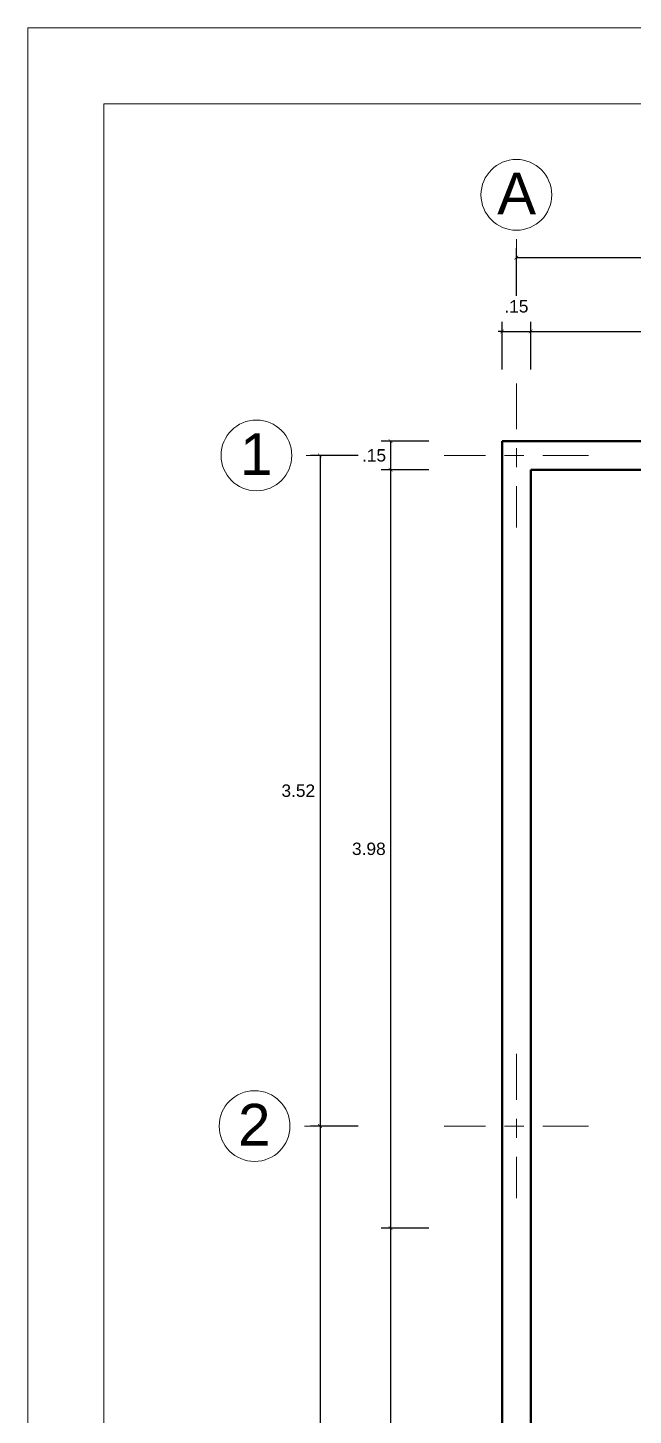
# Model space of a CAD drawing. Header units: millimetres. Extents: x 2033 to 2295, y 1536 to 1691.
# Drawn here: x 2252.87 to 2256.04, y 1591.17 to 1598.45 of the extents above; entities that cross this region are included whole.
import ezdxf

# ---------------------------------------------------------------- set-up
doc = ezdxf.new("R2010")
doc.units = ezdxf.units.MM
doc.linetypes.add('ACAD_ISO10W100', pattern=[18, 12, -3, 0, -3])
doc.layers.get('Defpoints').update_dxf_attribs({"color": 164})
for name, color, linetype, lineweight in [('cotas', 251, 'Continuous', 15), ('cut wood', 26, 'Continuous', 20), ('Ejes', 65, 'ACAD_ISO10W100', 15), ('muroalto', 12, 'Continuous', 50), ('UNO', 254, 'Continuous', 9)]:
    doc.layers.add(name, color=color, linetype=linetype, lineweight=lineweight)
doc.styles.add('Micky-Arial', font='arial.ttf', dxfattribs={"width": 1.5, "height": 0.125})
doc.styles.get("Standard").update_dxf_attribs({"font": 'arial.ttf'})
doc.dimstyles.new('Aritek', dxfattribs={"dimtxt": 0.065, "dimasz": 0.02, "dimexe": 0.05, "dimexo": 0.15, "dimgap": 0.03, "dimtad": 2, "dimtih": 1, "dimtoh": 1, "dimzin": 4, "dimdsep": 46, "dimtxsty": 'Standard', "dimblk": 'ARCHTICK', "dimcen": 0.1, "dimclrt": 7, "dimadec": 0, "dimazin": 0, "dimtfac": 1, "dimtmove": 2, "dimatfit": 1, "dimldrblk": 'DOTSMALL', "dimfxl": 0.2, "dimfxlon": 1, "dimarcsym": 0})

# ---------------------------------------------------------------- blocks, each defined once
blk = doc.blocks.new('_ArchTick')
at = {"color": 0, "linetype": 'ByBlock', "const_width": 0.15}
blk.add_lwpolyline([(-0.5, -0.5), (0.5, 0.5)], dxfattribs=at)
blk = doc.blocks.new('*D480')
at = {"layer": 'cotas', "color": 0, "linetype": 'Continuous', "lineweight": -2, "transparency": 16777216}
for p, q in [((2255.354, 1596.6604), (2255.354, 1596.9104)), ((2255.504, 1596.6604), (2255.504, 1596.9104)), ((2255.354, 1596.8604), (2255.334, 1596.8604)), ((2255.354, 1596.8604), (2255.504, 1596.8604)), ((2255.504, 1596.8604), (2255.524, 1596.8604))]:
    blk.add_line(p, q, dxfattribs=at)
at = {"layer": 'Defpoints', "color": 0, "linetype": 'Continuous', "transparency": 16777216}
for p in [(2255.504, 1596.8604), (2255.354, 1596.2846), (2255.504, 1596.1346)]:
    blk.add_point(p, dxfattribs=at)
at = {"layer": 'cotas', "color": 0, "linetype": 'Continuous', "lineweight": -2, "transparency": 16777216, "xscale": 0.02, "yscale": 0.02, "zscale": 0.02}
blk.add_blockref('_ArchTick', (2255.354, 1596.8604), dxfattribs=at)
at = {"layer": 'cotas', "color": 0, "linetype": 'Continuous', "lineweight": -2, "transparency": 16777216, "xscale": 0.02, "yscale": 0.02, "zscale": 0.02, "rotation": 180}
blk.add_blockref('_ArchTick', (2255.504, 1596.8604), dxfattribs=at)
at = {"layer": 'cotas', "color": 7, "linetype": 'Continuous', "transparency": 16777216, "insert": (2255.429, 1596.9918), "char_height": 0.065, "attachment_point": 5}
blk.add_mtext('.15', dxfattribs=at)
blk = doc.blocks.new('_DotSmall')
at = {"color": 0, "linetype": 'ByBlock', "const_width": 0.5}
blk.add_lwpolyline([(-0.0625, 0, 1), (0.0625, 0, 1)], format="xyb", close=True, dxfattribs=at)
blk = doc.blocks.new('*D481')
at = {"layer": 'cotas', "color": 0, "linetype": 'Continuous', "lineweight": -2, "transparency": 16777216}
for p, q in [((2255.504, 1596.6604), (2255.504, 1596.9104)), ((2257.704, 1596.6604), (2257.704, 1596.9104)), ((2255.504, 1596.8604), (2257.704, 1596.8604))]:
    blk.add_line(p, q, dxfattribs=at)
at = {"layer": 'Defpoints', "color": 0, "linetype": 'Continuous', "transparency": 16777216}
for p in [(2257.704, 1596.8604), (2255.504, 1596.1346), (2257.704, 1596.1346)]:
    blk.add_point(p, dxfattribs=at)
at = {"layer": 'cotas', "color": 0, "linetype": 'Continuous', "lineweight": -2, "transparency": 16777216, "xscale": 0.02, "yscale": 0.02, "zscale": 0.02, "rotation": 180}
blk.add_blockref('_ArchTick', (2255.504, 1596.8604), dxfattribs=at)
at = {"layer": 'cotas', "color": 0, "linetype": 'Continuous', "lineweight": -2, "transparency": 16777216, "xscale": 0.02, "yscale": 0.02, "zscale": 0.02}
blk.add_blockref('_ArchTick', (2257.704, 1596.8604), dxfattribs=at)
at = {"layer": 'cotas', "color": 7, "linetype": 'Continuous', "transparency": 16777216, "insert": (2256.604, 1596.9236), "char_height": 0.065, "attachment_point": 5}
blk.add_mtext('2.20', dxfattribs=at)
blk = doc.blocks.new('*D495')
at = {"layer": 'cotas', "color": 0, "linetype": 'Continuous', "lineweight": -2, "transparency": 16777216}
for p, q in [((2254.9692, 1596.2846), (2254.7192, 1596.2846)), ((2254.7692, 1596.2846), (2254.7692, 1596.1346)), ((2254.9692, 1596.1346), (2254.7192, 1596.1346))]:
    blk.add_line(p, q, dxfattribs=at)
at = {"layer": 'Defpoints', "color": 0, "linetype": 'Continuous', "transparency": 16777216}
for p in [(2255.354, 1596.2846), (2254.7692, 1596.1346), (2255.504, 1596.1346)]:
    blk.add_point(p, dxfattribs=at)
at = {"layer": 'cotas', "color": 0, "linetype": 'Continuous', "lineweight": -2, "transparency": 16777216, "xscale": 0.02, "yscale": 0.02, "zscale": 0.02}
for p, rotation in [((2254.7692, 1596.2846), 90), ((2254.7692, 1596.1346), 270)]:
    blk.add_blockref('_ArchTick', p, dxfattribs=dict(at, rotation=rotation))
at = {"layer": 'cotas', "color": 7, "linetype": 'Continuous', "transparency": 16777216, "insert": (2254.6821, 1596.2096), "char_height": 0.065, "attachment_point": 5}
blk.add_mtext('.15', dxfattribs=at)
blk = doc.blocks.new('*D496')
at = {"layer": 'cotas', "color": 0, "linetype": 'Continuous', "lineweight": -2, "transparency": 16777216}
for p, q in [((2254.9692, 1596.1346), (2254.7192, 1596.1346)), ((2254.7692, 1596.1346), (2254.7692, 1592.154)), ((2254.9692, 1592.154), (2254.7192, 1592.154))]:
    blk.add_line(p, q, dxfattribs=at)
at = {"layer": 'Defpoints', "color": 0, "linetype": 'Continuous', "transparency": 16777216}
for p in [(2255.504, 1596.1346), (2254.7692, 1592.154), (2259.604, 1592.154)]:
    blk.add_point(p, dxfattribs=at)
at = {"layer": 'cotas', "color": 0, "linetype": 'Continuous', "lineweight": -2, "transparency": 16777216, "xscale": 0.02, "yscale": 0.02, "zscale": 0.02}
for p, rotation in [((2254.7692, 1596.1346), 90), ((2254.7692, 1592.154), 270)]:
    blk.add_blockref('_ArchTick', p, dxfattribs=dict(at, rotation=rotation))
at = {"layer": 'cotas', "color": 7, "linetype": 'Continuous', "transparency": 16777216, "insert": (2254.6548, 1594.1443), "char_height": 0.065, "attachment_point": 5}
blk.add_mtext('3.98', dxfattribs=at)
blk = doc.blocks.new('*D497')
at = {"layer": 'cotas', "color": 0, "linetype": 'Continuous', "lineweight": -2, "transparency": 16777216}
for p, q in [((2254.9692, 1592.154), (2254.7192, 1592.154)), ((2254.7692, 1592.154), (2254.7692, 1589.0846)), ((2254.9692, 1589.0846), (2254.7192, 1589.0846))]:
    blk.add_line(p, q, dxfattribs=at)
at = {"layer": 'Defpoints', "color": 0, "linetype": 'Continuous', "transparency": 16777216}
for p in [(2259.604, 1592.154), (2254.7692, 1589.0846), (2255.504, 1589.0846)]:
    blk.add_point(p, dxfattribs=at)
at = {"layer": 'cotas', "color": 0, "linetype": 'Continuous', "lineweight": -2, "transparency": 16777216, "xscale": 0.02, "yscale": 0.02, "zscale": 0.02}
for p, rotation in [((2254.7692, 1592.154), 90), ((2254.7692, 1589.0846), 270)]:
    blk.add_blockref('_ArchTick', p, dxfattribs=dict(at, rotation=rotation))
at = {"layer": 'cotas', "color": 7, "linetype": 'Continuous', "transparency": 16777216, "insert": (2254.6548, 1590.6193), "char_height": 0.065, "attachment_point": 5}
blk.add_mtext('3.07', dxfattribs=at)
blk = doc.blocks.new('*D521')
at = {"layer": 'cotas', "color": 0, "linetype": 'Continuous', "lineweight": -2, "transparency": 16777216}
for p, q in [((2255.429, 1597.048), (2255.429, 1597.298)), ((2258.379, 1597.048), (2258.379, 1597.298)), ((2255.429, 1597.248), (2258.379, 1597.248))]:
    blk.add_line(p, q, dxfattribs=at)
at = {"layer": 'Defpoints', "color": 0, "linetype": 'Continuous', "transparency": 16777216}
for p in [(2258.379, 1597.248), (2255.429, 1596.5879), (2258.379, 1596.5879)]:
    blk.add_point(p, dxfattribs=at)
at = {"layer": 'cotas', "color": 0, "linetype": 'Continuous', "lineweight": -2, "transparency": 16777216, "xscale": 0.02, "yscale": 0.02, "zscale": 0.02, "rotation": 180}
blk.add_blockref('_ArchTick', (2255.429, 1597.248), dxfattribs=at)
at = {"layer": 'cotas', "color": 0, "linetype": 'Continuous', "lineweight": -2, "transparency": 16777216, "xscale": 0.02, "yscale": 0.02, "zscale": 0.02}
blk.add_blockref('_ArchTick', (2258.379, 1597.248), dxfattribs=at)
at = {"layer": 'cotas', "color": 7, "linetype": 'Continuous', "transparency": 16777216, "insert": (2256.904, 1597.3112), "char_height": 0.065, "attachment_point": 5}
blk.add_mtext('2.95', dxfattribs=at)
blk = doc.blocks.new('*D535')
at = {"layer": 'cotas', "color": 0, "linetype": 'Continuous', "lineweight": -2, "transparency": 16777216}
for p, q in [((2254.5986, 1596.2096), (2254.3486, 1596.2096)), ((2254.3986, 1596.2096), (2254.3986, 1592.6895)), ((2254.5986, 1592.6895), (2254.3486, 1592.6895))]:
    blk.add_line(p, q, dxfattribs=at)
at = {"layer": 'Defpoints', "color": 0, "linetype": 'Continuous', "transparency": 16777216}
for p in [(2255.0507, 1596.2096), (2254.3986, 1592.6895), (2255.0507, 1592.6895)]:
    blk.add_point(p, dxfattribs=at)
at = {"layer": 'cotas', "color": 0, "linetype": 'Continuous', "lineweight": -2, "transparency": 16777216, "xscale": 0.02, "yscale": 0.02, "zscale": 0.02}
for p, rotation in [((2254.3986, 1596.2096), 90), ((2254.3986, 1592.6895), 270)]:
    blk.add_blockref('_ArchTick', p, dxfattribs=dict(at, rotation=rotation))
at = {"layer": 'cotas', "color": 7, "linetype": 'Continuous', "transparency": 16777216, "insert": (2254.2846, 1594.4495), "char_height": 0.065, "attachment_point": 5}
blk.add_mtext('3.52', dxfattribs=at)
blk = doc.blocks.new('*D536')
at = {"layer": 'cotas', "color": 0, "linetype": 'Continuous', "lineweight": -2, "transparency": 16777216}
for p, q in [((2254.5986, 1592.6895), (2254.3486, 1592.6895)), ((2254.3986, 1592.6895), (2254.3986, 1589.0096)), ((2254.5986, 1589.0096), (2254.3486, 1589.0096))]:
    blk.add_line(p, q, dxfattribs=at)
at = {"layer": 'Defpoints', "color": 0, "linetype": 'Continuous', "transparency": 16777216}
for p in [(2255.0507, 1592.6895), (2254.3986, 1589.0096), (2255.0507, 1589.0096)]:
    blk.add_point(p, dxfattribs=at)
at = {"layer": 'cotas', "color": 0, "linetype": 'Continuous', "lineweight": -2, "transparency": 16777216, "xscale": 0.02, "yscale": 0.02, "zscale": 0.02}
for p, rotation in [((2254.3986, 1592.6895), 90), ((2254.3986, 1589.0096), 270)]:
    blk.add_blockref('_ArchTick', p, dxfattribs=dict(at, rotation=rotation))
at = {"layer": 'cotas', "color": 7, "linetype": 'Continuous', "transparency": 16777216, "insert": (2254.2842, 1590.8495), "char_height": 0.065, "attachment_point": 5}
blk.add_mtext('3.68', dxfattribs=at)

msp = doc.modelspace()

# ---------------------------------------------------------------- linework, layer by layer
at = {"layer": 'cut wood', "linetype": 'Continuous'}
for points in [[(2272.8651, 1598.4546), (2272.8651, 1570.4546), (2252.8651, 1570.4546), (2252.8651, 1598.4546)], [(2272.4651, 1598.0546), (2272.4651, 1570.8546), (2253.2651, 1570.8546), (2253.2651, 1598.0546)]]:
    msp.add_lwpolyline(points, close=True, dxfattribs=at)
at = {"layer": 'Ejes', "ltscale": 0.02}
for p, q in [((2255.429, 1597.1041), (2255.429, 1597.3918)), ((2254.5665, 1596.2096), (2254.2508, 1596.2096)), ((2254.5565, 1592.6895), (2254.2408, 1592.6895))]:
    msp.add_line(p, q, dxfattribs=at)
at = {"layer": 'Ejes', "color": 32, "linetype": 'Continuous'}
for centre in [(2255.429, 1597.5775), (2254.0651, 1596.2096), (2254.0551, 1592.6895)]:
    msp.add_circle(centre, 0.1857, dxfattribs=at)
at = {"layer": 'muroalto'}
for p, q in [((2262.979, 1596.2846), (2255.354, 1596.2846)), ((2255.354, 1596.2846), (2255.354, 1588.9346)), ((2257.704, 1596.1346), (2255.504, 1596.1346)), ((2255.504, 1596.1346), (2255.504, 1589.0846))]:
    msp.add_line(p, q, dxfattribs=at)
at = {"layer": 'UNO', "linetype": 'ACAD_ISO10W100', "ltscale": 0.02}
for p, q in [((2255.429, 1596.5879), (2255.429, 1595.8313)), ((2255.8073, 1596.2096), (2255.0507, 1596.2096)), ((2255.429, 1593.0678), (2255.429, 1592.3112)), ((2255.8073, 1592.6895), (2255.0507, 1592.6895))]:
    msp.add_line(p, q, dxfattribs=at)

# ---------------------------------------------------------------- texts
at = {"layer": 'Ejes', "color": 7, "linetype": 'Continuous', "style": 'Micky-Arial'}
for s, p in [('A', (2255.3285, 1597.4753)), ('1', (2253.9788, 1596.1073)), ('2', (2253.9688, 1592.5873))]:
    msp.add_text(s, height=0.2187, dxfattribs=at).set_placement(p)

# ---------------------------------------------------------------- dimensions: what is measured, and where the dimension line sits
at = {"layer": 'cotas', "linetype": 'Continuous'}
for base, p1, p2, picture, middle in [((2258.379, 1597.248), (2255.429, 1596.5879), (2258.379, 1596.5879), '*D521', (2256.904, 1597.3112)), ((2255.504, 1596.8604), (2255.354, 1596.2846), (2255.504, 1596.1346), '*D480', (2255.429, 1596.9918)), ((2257.704, 1596.8604), (2255.504, 1596.1346), (2257.704, 1596.1346), '*D481', (2256.604, 1596.9236))]:
    dim = msp.add_linear_dim(base=base, p1=p1, p2=p2, dimstyle='Aritek', dxfattribs=at)
    dim.commit()
    dim.dimension.update_dxf_attribs({"geometry": picture, "text_midpoint": middle})
for base, p1, p2, picture, middle in [((2254.7692, 1596.1346), (2255.354, 1596.2846), (2255.504, 1596.1346), '*D495', (2254.6821, 1596.2096)), ((2254.3986, 1592.6895), (2255.0507, 1596.2096), (2255.0507, 1592.6895), '*D535', (2254.2846, 1594.4495)), ((2254.7692, 1592.154), (2255.504, 1596.1346), (2259.604, 1592.154), '*D496', (2254.6548, 1594.1443)), ((2254.3986, 1589.0096), (2255.0507, 1592.6895), (2255.0507, 1589.0096), '*D536', (2254.2842, 1590.8495)), ((2254.7692, 1589.0846), (2259.604, 1592.154), (2255.504, 1589.0846), '*D497', (2254.6548, 1590.6193))]:
    dim = msp.add_linear_dim(base=base, p1=p1, p2=p2, angle=90, dimstyle='Aritek', dxfattribs=at)
    dim.commit()
    dim.dimension.update_dxf_attribs({"geometry": picture, "text_midpoint": middle})

doc.saveas('drawing.dxf')
